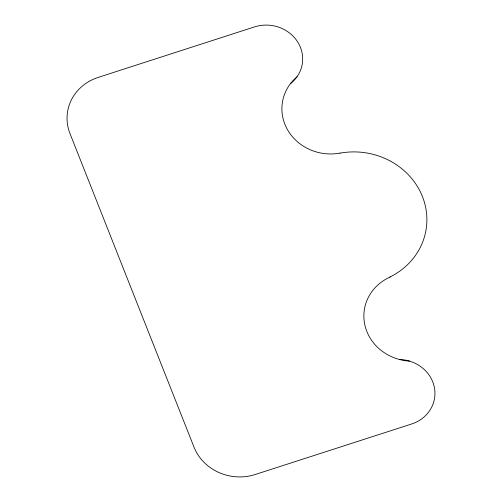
<?xml version="1.0" encoding="UTF-8"?>
<svg xmlns="http://www.w3.org/2000/svg" width="502" height="502" viewBox="0 0 502 502"><rect width="100%" height="100%" fill="white"/><g stroke="black" fill="none" stroke-linecap="round" stroke-linejoin="round"><path stroke-width="0.75" d="M409.519 361.101A47.715 44.145 8.2 0 1 364.916 325.283A47.715 44.145 8.2 0 1 390.198 276.997M340.067 153.154A71.573 66.22 8.2 0 1 422.333 196.282A71.573 66.22 8.2 0 1 389.797 277.073M290.363 83.771A35.786 33.107 8.2 0 0 297.699 41.986A35.786 33.107 8.2 0 0 254.552 26.895L98.16 77.408A47.715 44.145 8.2 0 0 70.01 133.639L194.017 447.138A47.715 44.145 8.2 0 0 255.229 474.503L411.621 423.995A35.786 33.107 8.2 0 0 434.412 387.607A35.786 33.107 8.2 0 0 399.423 359.488M340.118 153.06A47.715 44.145 8.2 0 1 287.433 129.579A47.715 44.145 8.2 0 1 297.04 76.743"/></g></svg>
